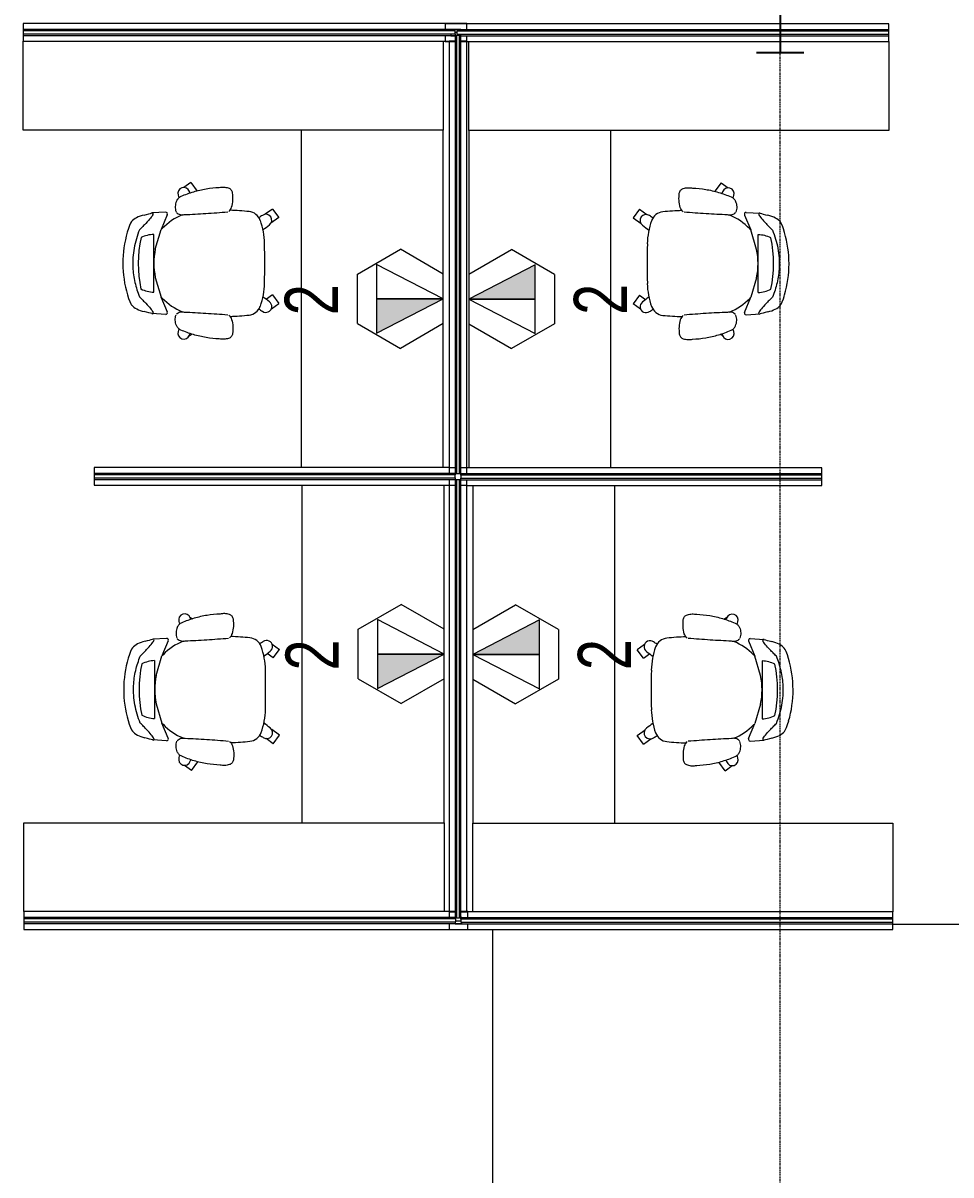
# Model space of a CAD drawing. Header units: inches. Extents: x -1106 to 1409, y -1111 to 918.
# Drawn here: x 237.7 to 394.5, y 602.7 to 797.3 of the extents above; entities that cross this region are included whole.
import ezdxf

# ---------------------------------------------------------------- set-up
doc = ezdxf.new("R2010")
doc.units = ezdxf.units.IN
doc.header["$MEASUREMENT"] = 0
doc.linetypes.add('Grid Line 1_4_', pattern=[0.4375, 0.25, -0.0625, 0.0625, -0.0625])
for name, color, linetype, lineweight in [('A-ANNO-NOTE', 131, 'Continuous', 9), ('A-AREA', 32, 'Continuous', 9), ('I-FURN', 30, 'Continuous', 9), ('S-COLS-SYMB', 171, 'Continuous', 20), ('S-GRID', 1, 'Continuous', 9)]:
    doc.layers.add(name, color=color, linetype=linetype, lineweight=lineweight)
doc.styles.add('Arial_1', font='arial.ttf', dxfattribs={"width": 0.75, "height": 9})

# ---------------------------------------------------------------- blocks, each defined once
blk = doc.blocks.new('Workstation 3D - Workstation 3D-V68-7TH FLOOR TELECOM UNDERFLOOR ROUTING PLAN')
at = {"layer": 'I-FURN', "color": 53}
for p, q in [((28.5, -12), (28.5, 59)), ((28.5, 59), (43.5, 59)), ((44.5, 59), (43.5, 59)), ((43.5, 59), (43.5, -14)), ((43.5, 59), (43.5, -12)), ((44.75, 59), (44.5, 59)), ((44.5, 59), (44.5, -14.25)), ((45.25, 59), (44.75, 59)), ((44.75, 59), (44.75, -14)), ((45.25, -14), (45.25, 59)), ((45.5, 59), (45.25, 59)), ((45.5, -15), (45.5, 59)), ((46.5, 59), (45.5, 59)), ((46.5, -16), (46.5, 59)), ((-30.5, 47), (-31.5, 47)), ((-31.5, 47), (-31.5, -14)), ((-30.25, 47), (-30.5, 47)), ((-30.5, 47), (-30.5, -15)), ((-29.75, 47), (-30.25, 47)), ((-30.25, 47), (-30.25, -14)), ((-29.75, -14), (-29.75, 47)), ((-29.5, 47), (-29.75, 47)), ((-29.5, -14), (-29.5, 47)), ((-28.5, 47), (-29.5, 47)), ((-28.5, -13), (-28.5, 47)), ((-2.65, 34.88), (-2.5, 37.23)), ((14.65, 34.88), (14.5, 37.23)), ((-2.26, 34.6), (0.31, 35.68)), ((3.6, 36.65), (0.31, 35.68)), ((1.11, 36.91), (10.89, 36.91)), ((8.4, 36.65), (11.69, 35.68)), ((14.21, 34.62), (11.69, 35.68)), ((19.66, 30.65), (18.8, 31.83)), ((-6.23, 30.93), (-5.94, 30.52)), ((19.66, 30.65), (18.21, 29.6)), ((0.66, 16.86), (-0.08, 17.88)), ((15.17, 16.85), (14.29, 18.07)), ((-1.69, 17.04), (-0.79, 15.8)), ((0.66, 16.86), (-0.79, 15.8)), ((13.72, 15.8), (12.77, 17.11)), ((15.17, 16.85), (13.72, 15.8)), ((28.5, 12), (-28.5, 12)), ((-28.5, -12), (28.5, -12)), ((43.5, -13), (-28.5, -13)), ((43.5, -12), (28.5, -12)), ((43.5, -14), (43.5, -13)), ((-31.5, -15), (-31.5, -16)), ((-30.5, -15), (-30.3, -15)), ((-30.25, -14), (-29.75, -14)), ((-29.8, -15), (44.7, -15)), ((44.75, -14), (-29.5, -14)), ((-29.5, -14.25), (-29.5, -14.75)), ((44.5, -14.25), (-29.5, -14.25)), ((-29.5, -14.75), (44.5, -14.75)), ((43.5, -16), (43.5, -15)), ((43.5, -15), (43.5, -16)), ((44.5, -14.75), (44.5, -14.25)), ((44.5, -14.75), (44.5, -15)), ((44.5, -15), (44.7, -15)), ((44.75, -14), (45.25, -14)), ((45, -14.32), (45, -14)), ((45.2, -15), (45.5, -15)), ((-31.5, -16), (-30.55, -16)), ((-29.55, -16), (43.5, -16)), ((43.5, -16), (44.45, -16)), ((45.45, -16), (46.5, -16))]:
    blk.add_line(p, q, dxfattribs=at)
for centre, radius, start, end in [((6.54, 36.68), 5.43, 153.919, 177.5258), ((5.99, 18.6), 20.92, 77.9805, 101.9468), ((5.46, 36.68), 5.43, 2.4742, 26.0163), ((6.8, 28.48), 9.67, 133.6094, 158.2559), ((2.53, 33.61), 3.04, 136.9863, 142.0953), ((6, 25.07), 11.82, 78.2823, 101.7177), ((9.47, 33.61), 3.04, 37.9047, 43.0137), ((5.2, 28.48), 9.67, 21.7801, 46.3906), ((-2.35, 34.88), 0.299, 180, 297.7893), ((14.35, 34.88), 0.299, 242.2107, 0), ((-5.8, 31.84), 1, 72.0046, 251.9831), ((-9.44, 17.17), 16.11, 74.2063, 75.8105), ((21.44, 17.17), 16.11, 104.1895, 105.8082), ((17.8, 31.84), 1, 287.9954, 107.9954), ((-0.13, 45.84), 16.11, 248.1926, 249.1641), ((12.13, 45.84), 16.11, 290.8253, 291.8014), ((41.47, 25.44), 44.45, 181.8257, 185.9993), ((-29.47, 25.44), 44.45, 354.0007, 358.1762), ((-0.48, 21.04), 2.27, 185.9993, 250.0007), ((12.48, 21.04), 2.27, 289.9993, 354.0007), ((-1.29, 17.96), 1, 144.0015, 324.0015), ((11.53, 9.97), 16.11, 145.3177, 147.8075), ((2.88, 30.25), 12.08, 250.0007, 268.9016), ((-12.86, 27.69), 16.11, 320.1956, 324.991), ((6, 193.18), 175.03, 268.9016, 271.0984), ((9.12, 30.25), 12.08, 271.0984, 289.9993), ((24.86, 27.69), 16.11, 215.009, 219.8044), ((13.29, 17.96), 1, 215.9985, 35.9985), ((0.47, 9.97), 16.11, 32.1925, 34.6823)]:
    blk.add_arc(centre, radius, start, end, dxfattribs=at)
for centre, major_axis, ratio, start_param, end_param in [((1.08, 41.17), (2.19, 0.61), 0.13132, 1.709994, 2.907856), ((6, 26.48), (-17.15, 0), 0.912367, 4.40136, 5.026573), ((10.92, 41.18), (-2.19, 0.62), 0.126478, 3.441097, 4.597438), ((8.73, 16.87), (-9.2, 24.13), 0.265011, 0.099323, 0.367123), ((3.93, 16.63), (8.52, 24.38), 0.258653, 5.910526, 6.182415), ((2.77, 43.08), (5.26, 6.07), 0.093478, 2.942412, 3.337732), ((0.86, 53.4), (3.51, 16.55), 0.017492, 3.360979, 3.598151), ((10.89, 53.34), (-3.75, 16.5), 0.012487, 2.68195, 2.921986), ((9.13, 43), (-5.36, 5.98), 0.09349, 2.943874, 3.3392)]:
    blk.add_ellipse(centre, major_axis=major_axis, ratio=ratio, start_param=start_param, end_param=end_param, dxfattribs=at)
for points, knots in [([(0.33, 39.32), (0.14, 39.12), (-0.24, 38.75), (-0.93, 38.07), (-1.52, 37.54), (-2, 37.18), (-2.19, 37.07), (-2.28, 37.03)], [-1, -1, -1, -1, -0.833333, -0.666667, -0.333333, -0.166667, 0, 0, 0, 0]), ([(11.67, 39.32), (11.17, 39.52), (10.16, 39.87), (8.59, 40.26), (6.98, 40.46), (5.02, 40.49), (3.19, 40.23), (1.53, 39.77), (0.73, 39.48), (0.33, 39.32)], [-1, -1, -1, -1, -0.861111, -0.722222, -0.583333, -0.444444, -0.222222, -0.111111, 0, 0, 0, 0]), ([(14.28, 37.03), (14.19, 37.07), (14, 37.18), (13.52, 37.54), (12.93, 38.07), (12.24, 38.75), (11.86, 39.12), (11.67, 39.32)], [-1, -1, -1, -1, -0.833333, -0.666667, -0.333333, -0.166667, 0, 0, 0, 0]), ([(-6.76, 25.84), (-6.73, 26.58), (-6.58, 28.06), (-6.08, 30.23), (-5.57, 31.64), (-5.27, 32.32)], [3.1822403, 3.1822403, 3.1822403, 3.1822403, 3.3042578, 3.427853, 3.5514483, 3.5514483, 3.5514483, 3.5514483]), ([(-2.23, 31.75), (-2.28, 30.53), (-2.41, 28.09), (-2.59, 25.64), (-2.69, 24.41)], [0.04328253, 0.04328253, 0.04328253, 0.04328253, 0.06236378, 0.08167587, 0.08167587, 0.08167587, 0.08167587]), ([(-2.59, 33.07), (-2.41, 32.9), (-2.16, 32.47), (-2.17, 31.97), (-2.23, 31.75)], [-0.815548, -0.815548, -0.815548, -0.815548, -0.244346, 0.287587, 0.287587, 0.287587, 0.287587]), ([(14.59, 33.07), (14.41, 32.9), (14.16, 32.47), (14.17, 31.97), (14.23, 31.75)], [-0.815548, -0.815548, -0.815548, -0.815548, -0.244346, 0.287587, 0.287587, 0.287587, 0.287587]), ([(14.23, 31.75), (14.28, 30.53), (14.41, 28.09), (14.59, 25.64), (14.69, 24.41)], [0.04328253, 0.04328253, 0.04328253, 0.04328253, 0.06236378, 0.08167587, 0.08167587, 0.08167587, 0.08167587]), ([(18.76, 25.84), (18.73, 26.58), (18.58, 28.06), (18.08, 30.23), (17.57, 31.64), (17.27, 32.32)], [3.1822403, 3.1822403, 3.1822403, 3.1822403, 3.3042578, 3.427853, 3.5514483, 3.5514483, 3.5514483, 3.5514483]), ([(-6.68, 24.26), (-6.76, 24.52), (-6.86, 25.05), (-6.81, 25.59), (-6.76, 25.84)], [2.8426875, 2.8426875, 2.8426875, 2.8426875, 3.098779, 3.34545, 3.34545, 3.34545, 3.34545]), ([(18.68, 24.26), (18.76, 24.52), (18.86, 25.05), (18.81, 25.59), (18.76, 25.84)], [2.8426875, 2.8426875, 2.8426875, 2.8426875, 3.098779, 3.34545, 3.34545, 3.34545, 3.34545])]:
    blk.add_open_spline(points, degree=3, knots=knots, dxfattribs=at)
for points in [[(-5.27, 32.32), (-5.2, 32.49), (-4.99, 32.8), (-4.68, 33.01), (-4.51, 33.08)], [(-4.51, 33.08), (-4.23, 33.2), (-3.62, 33.34), (-3, 33.25), (-2.71, 33.14)], [(16.51, 33.08), (16.23, 33.2), (15.62, 33.34), (15, 33.25), (14.71, 33.14)], [(17.27, 32.32), (17.2, 32.49), (16.99, 32.8), (16.68, 33.01), (16.51, 33.08)], [(-5.88, 23.58), (-6.06, 23.61), (-6.42, 23.76), (-6.63, 24.09), (-6.68, 24.26)], [(-3.48, 23.75), (-3.87, 23.64), (-4.67, 23.5), (-5.48, 23.53), (-5.88, 23.58)], [(-2.76, 24.24), (-2.85, 24.12), (-3.07, 23.92), (-3.34, 23.79), (-3.48, 23.75)], [(14.76, 24.24), (14.85, 24.12), (15.07, 23.92), (15.34, 23.79), (15.48, 23.75)], [(15.48, 23.75), (15.87, 23.64), (16.67, 23.5), (17.48, 23.53), (17.88, 23.58)], [(17.88, 23.58), (18.06, 23.61), (18.42, 23.76), (18.63, 24.09), (18.68, 24.26)]]:
    blk.add_open_spline(points, degree=3, dxfattribs=at)
blk = doc.blocks.new('Workstation 3D - Workstation 3D-V69-7TH FLOOR TELECOM UNDERFLOOR ROUTING PLAN')
at = {"layer": 'I-FURN', "color": 53}
for p, q in [((44.55, 16), (43.5, 16)), ((43.5, 16), (43.5, 14.86)), ((46.5, 16), (45.55, 16)), ((46.5, -59), (46.5, 16)), ((43.5, 13.86), (43.5, -59)), ((44.5, 15), (44.5, 14.61)), ((44.8, 15), (44.5, 15)), ((44.5, 14.11), (44.5, -59)), ((45.25, 14), (44.75, 14)), ((44.75, 14), (44.75, -59)), ((45.25, -59), (45.25, 14)), ((45.5, 15), (45.3, 15)), ((45.5, -59), (45.5, 15)), ((28.5, 12), (-28.5, 12)), ((28.5, -59), (28.5, 12)), ((28.5, 12), (43.5, 12)), ((43.5, 12), (43.5, -59)), ((-28.5, -12), (28.5, -12)), ((-1.69, -17.04), (-0.79, -15.8)), ((0.66, -16.86), (-0.79, -15.8)), ((0.66, -16.86), (-0.08, -17.88)), ((13.72, -15.8), (12.77, -17.11)), ((15.17, -16.85), (13.72, -15.8)), ((15.17, -16.85), (14.29, -18.07)), ((-6.23, -30.93), (-5.94, -30.52)), ((19.66, -30.65), (18.21, -29.6)), ((19.66, -30.65), (18.8, -31.83)), ((-2.65, -34.88), (-2.5, -37.23)), ((-2.26, -34.6), (0.31, -35.68)), ((14.21, -34.62), (11.69, -35.68)), ((14.65, -34.88), (14.5, -37.23)), ((3.6, -36.65), (0.31, -35.68)), ((1.11, -36.91), (10.89, -36.91)), ((8.4, -36.65), (11.69, -35.68)), ((43.5, -59), (28.5, -59)), ((43.5, -59), (44.5, -59)), ((44.5, -59), (44.75, -59)), ((44.75, -59), (45.25, -59)), ((45.25, -59), (45.5, -59)), ((45.5, -59), (46.5, -59))]:
    blk.add_line(p, q, dxfattribs=at)
for centre, radius, start, end in [((-1.29, -17.96), 1, 35.9985, 215.9985), ((-12.86, -27.69), 16.11, 35.009, 39.8044), ((24.86, -27.69), 16.11, 140.1956, 144.991), ((13.29, -17.96), 1, 324.0015, 144.0015), ((-0.48, -21.04), 2.27, 109.9993, 174.0007), ((11.53, -9.97), 16.11, 212.1925, 214.6823), ((2.88, -30.25), 12.08, 91.0984, 109.9993), ((6, -193.18), 175.03, 88.9016, 91.0984), ((9.12, -30.25), 12.08, 70.0007, 88.9016), ((12.48, -21.04), 2.27, 5.9993, 70.0007), ((0.47, -9.97), 16.11, 325.3177, 327.8075), ((41.47, -25.44), 44.45, 174.0007, 178.1743), ((-29.47, -25.44), 44.45, 1.8238, 5.9993), ((-5.8, -31.84), 1, 108.0169, 287.9954), ((-0.13, -45.84), 16.11, 110.8359, 111.8074), ((17.8, -31.84), 1, 252.0046, 72.0046), ((12.13, -45.84), 16.11, 68.1986, 69.1747), ((-9.44, -17.17), 16.11, 284.1895, 285.7937), ((6.8, -28.48), 9.67, 201.7441, 226.3906), ((5.2, -28.48), 9.67, 313.6094, 338.2199), ((21.44, -17.17), 16.11, 254.1918, 255.8105), ((-2.35, -34.88), 0.299, 62.2107, 180), ((14.35, -34.88), 0.299, 360, 117.7893), ((2.53, -33.61), 3.04, 217.9047, 223.0137), ((6.54, -36.68), 5.43, 182.4742, 206.081), ((6, -25.07), 11.82, 258.2823, 281.7177), ((5.46, -36.68), 5.43, 333.9837, 357.5258), ((9.47, -33.61), 3.04, 316.9863, 322.0953), ((5.99, -18.6), 20.92, 258.0532, 282.0195)]:
    blk.add_arc(centre, radius, start, end, dxfattribs=at)
for centre, major_axis, ratio, start_param, end_param in [((2.77, -43.08), (-5.26, 6.07), 0.093478, 6.087046, 6.482366), ((9.13, -43), (5.36, 5.98), 0.09349, 6.085578, 6.480904), ((0.86, -53.4), (-3.51, 16.55), 0.017492, 5.826627, 6.063799), ((8.73, -16.87), (9.2, 24.13), 0.265011, 2.77447, 3.04227), ((3.93, -16.63), (-8.52, 24.38), 0.258653, 3.242363, 3.514252), ((10.89, -53.34), (3.75, 16.5), 0.012487, 0.219606, 0.459643), ((1.08, -41.17), (-2.19, 0.61), 0.13132, 0.233737, 1.431598), ((10.92, -41.18), (2.19, 0.62), 0.126478, 4.827339, 5.983681), ((6, -26.48), (17.15, 0), 0.912367, 4.398205, 5.023418)]:
    blk.add_ellipse(centre, major_axis=major_axis, ratio=ratio, start_param=start_param, end_param=end_param, dxfattribs=at)
for points, knots in [([(-6.68, -24.26), (-6.76, -24.52), (-6.86, -25.05), (-6.81, -25.59), (-6.76, -25.84)], [2.8426875, 2.8426875, 2.8426875, 2.8426875, 3.098779, 3.34545, 3.34545, 3.34545, 3.34545]), ([(-2.23, -31.75), (-2.28, -30.53), (-2.41, -28.09), (-2.59, -25.64), (-2.69, -24.41)], [0.04328253, 0.04328253, 0.04328253, 0.04328253, 0.06236378, 0.08167587, 0.08167587, 0.08167587, 0.08167587]), ([(14.23, -31.75), (14.28, -30.53), (14.41, -28.09), (14.59, -25.64), (14.69, -24.41)], [0.04328253, 0.04328253, 0.04328253, 0.04328253, 0.06236378, 0.08167587, 0.08167587, 0.08167587, 0.08167587]), ([(18.68, -24.26), (18.76, -24.52), (18.86, -25.05), (18.81, -25.59), (18.76, -25.84)], [2.8426875, 2.8426875, 2.8426875, 2.8426875, 3.098779, 3.34545, 3.34545, 3.34545, 3.34545]), ([(-6.76, -25.84), (-6.73, -26.58), (-6.58, -28.06), (-6.08, -30.23), (-5.57, -31.64), (-5.27, -32.32)], [3.1822403, 3.1822403, 3.1822403, 3.1822403, 3.3042578, 3.427853, 3.5514483, 3.5514483, 3.5514483, 3.5514483]), ([(18.76, -25.84), (18.73, -26.58), (18.58, -28.06), (18.08, -30.23), (17.57, -31.64), (17.27, -32.32)], [3.1822403, 3.1822403, 3.1822403, 3.1822403, 3.3042578, 3.427853, 3.5514483, 3.5514483, 3.5514483, 3.5514483]), ([(-2.59, -33.07), (-2.41, -32.9), (-2.16, -32.47), (-2.17, -31.97), (-2.23, -31.75)], [-0.815548, -0.815548, -0.815548, -0.815548, -0.244346, 0.287587, 0.287587, 0.287587, 0.287587]), ([(14.59, -33.07), (14.41, -32.9), (14.16, -32.47), (14.17, -31.97), (14.23, -31.75)], [-0.815548, -0.815548, -0.815548, -0.815548, -0.244346, 0.287587, 0.287587, 0.287587, 0.287587]), ([(0.33, -39.32), (0.14, -39.12), (-0.24, -38.75), (-0.93, -38.07), (-1.52, -37.54), (-2, -37.18), (-2.19, -37.07), (-2.28, -37.03)], [-1, -1, -1, -1, -0.833333, -0.666667, -0.333333, -0.166667, 0, 0, 0, 0]), ([(14.28, -37.03), (14.19, -37.07), (14, -37.18), (13.52, -37.54), (12.93, -38.07), (12.24, -38.75), (11.86, -39.12), (11.67, -39.32)], [-1, -1, -1, -1, -0.833333, -0.666667, -0.333333, -0.166667, 0, 0, 0, 0]), ([(11.67, -39.32), (11.17, -39.52), (10.16, -39.87), (8.59, -40.26), (6.98, -40.46), (5.02, -40.49), (3.19, -40.23), (1.53, -39.77), (0.73, -39.48), (0.33, -39.32)], [-1, -1, -1, -1, -0.861111, -0.722222, -0.583333, -0.444444, -0.222222, -0.111111, 0, 0, 0, 0])]:
    blk.add_open_spline(points, degree=3, knots=knots, dxfattribs=at)
for points in [[(-5.88, -23.58), (-6.06, -23.61), (-6.42, -23.76), (-6.63, -24.09), (-6.68, -24.26)], [(-3.48, -23.75), (-3.87, -23.64), (-4.67, -23.5), (-5.48, -23.53), (-5.88, -23.58)], [(-2.76, -24.24), (-2.85, -24.12), (-3.07, -23.92), (-3.34, -23.79), (-3.48, -23.75)], [(14.76, -24.24), (14.85, -24.12), (15.07, -23.92), (15.34, -23.79), (15.48, -23.75)], [(15.48, -23.75), (15.87, -23.64), (16.67, -23.5), (17.48, -23.53), (17.88, -23.58)], [(17.88, -23.58), (18.06, -23.61), (18.42, -23.76), (18.63, -24.09), (18.68, -24.26)], [(-5.27, -32.32), (-5.2, -32.49), (-4.99, -32.8), (-4.68, -33.01), (-4.51, -33.08)], [(17.27, -32.32), (17.2, -32.49), (16.99, -32.8), (16.68, -33.01), (16.51, -33.08)], [(-4.51, -33.08), (-4.23, -33.2), (-3.62, -33.34), (-3, -33.25), (-2.71, -33.14)], [(16.51, -33.08), (16.23, -33.2), (15.62, -33.34), (15, -33.25), (14.71, -33.14)]]:
    blk.add_open_spline(points, degree=3, dxfattribs=at)
blk = doc.blocks.new('Workstation 3D - Workstation 3D-V70-7TH FLOOR TELECOM UNDERFLOOR ROUTING PLAN')
at = {"layer": 'I-FURN', "color": 53}
for p, q in [((44.55, 16), (43.5, 16)), ((43.5, 16), (43.5, 14.32)), ((46.5, 16), (45.55, 16)), ((46.5, -59), (46.5, 16)), ((44.5, 15), (44.5, 14.07)), ((44.8, 15), (44.5, 15)), ((45.25, 14), (44.75, 14)), ((44.75, 14), (44.75, -59)), ((45.25, -59), (45.25, 14)), ((45.5, 15), (45.3, 15)), ((45.5, -59), (45.5, 15)), ((28.5, 12), (-28.5, 12)), ((28.5, -59), (28.5, 12)), ((28.5, 12), (43.5, 12)), ((43.5, 13.32), (43.5, -59)), ((43.5, 12), (43.5, -59)), ((44.5, 13.57), (44.5, -59)), ((-28.5, -12), (28.5, -12)), ((-1.69, -17.04), (-0.79, -15.8)), ((0.66, -16.86), (-0.79, -15.8)), ((0.66, -16.86), (-0.08, -17.88)), ((13.72, -15.8), (12.77, -17.11)), ((15.17, -16.85), (13.72, -15.8)), ((15.17, -16.85), (14.29, -18.07)), ((-6.23, -30.93), (-5.94, -30.52)), ((19.66, -30.65), (18.21, -29.6)), ((19.66, -30.65), (18.8, -31.83)), ((-2.65, -34.88), (-2.5, -37.23)), ((-2.26, -34.6), (0.31, -35.68)), ((14.21, -34.62), (11.69, -35.68)), ((14.65, -34.88), (14.5, -37.23)), ((3.6, -36.65), (0.31, -35.68)), ((1.11, -36.91), (10.89, -36.91)), ((8.4, -36.65), (11.69, -35.68)), ((43.5, -59), (28.5, -59)), ((43.5, -59), (44.5, -59)), ((44.5, -59), (44.75, -59)), ((44.75, -59), (45.25, -59)), ((45.25, -59), (45.5, -59)), ((45.5, -59), (46.5, -59))]:
    blk.add_line(p, q, dxfattribs=at)
for centre, radius, start, end in [((-1.29, -17.96), 1, 35.9985, 215.9985), ((-12.86, -27.69), 16.11, 35.009, 39.8044), ((24.86, -27.69), 16.11, 140.1956, 144.991), ((13.29, -17.96), 1, 324.0015, 144.0015), ((-0.48, -21.04), 2.27, 109.9993, 174.0007), ((11.53, -9.97), 16.11, 212.1925, 214.6823), ((2.88, -30.25), 12.08, 91.0984, 109.9993), ((6, -193.18), 175.03, 88.9016, 91.0984), ((9.12, -30.25), 12.08, 70.0007, 88.9016), ((12.48, -21.04), 2.27, 5.9993, 70.0007), ((0.47, -9.97), 16.11, 325.3177, 327.8075), ((41.47, -25.44), 44.45, 174.0007, 178.1743), ((-29.47, -25.44), 44.45, 1.8238, 5.9993), ((-5.8, -31.84), 1, 108.0169, 287.9954), ((-0.13, -45.84), 16.11, 110.8359, 111.8074), ((17.8, -31.84), 1, 252.0046, 72.0046), ((12.13, -45.84), 16.11, 68.1986, 69.1747), ((-9.44, -17.17), 16.11, 284.1895, 285.7937), ((6.8, -28.48), 9.67, 201.7441, 226.3906), ((5.2, -28.48), 9.67, 313.6094, 338.2199), ((21.44, -17.17), 16.11, 254.1918, 255.8105), ((-2.35, -34.88), 0.299, 62.2107, 180), ((14.35, -34.88), 0.299, 360, 117.7893), ((2.53, -33.61), 3.04, 217.9047, 223.0137), ((6.54, -36.68), 5.43, 182.4742, 206.081), ((6, -25.07), 11.82, 258.2823, 281.7177), ((5.46, -36.68), 5.43, 333.9837, 357.5258), ((9.47, -33.61), 3.04, 316.9863, 322.0953), ((5.99, -18.6), 20.92, 258.0532, 282.0195)]:
    blk.add_arc(centre, radius, start, end, dxfattribs=at)
for centre, major_axis, ratio, start_param, end_param in [((2.77, -43.08), (-5.26, 6.07), 0.093478, 6.087046, 6.482366), ((9.13, -43), (5.36, 5.98), 0.09349, 6.085578, 6.480904), ((0.86, -53.4), (-3.51, 16.55), 0.017492, 5.826627, 6.063799), ((8.73, -16.87), (9.2, 24.13), 0.265011, 2.77447, 3.04227), ((3.93, -16.63), (-8.52, 24.38), 0.258653, 3.242363, 3.514252), ((10.89, -53.34), (3.75, 16.5), 0.012487, 0.219606, 0.459643), ((1.08, -41.17), (-2.19, 0.61), 0.13132, 0.233737, 1.431598), ((10.92, -41.18), (2.19, 0.62), 0.126478, 4.827339, 5.983681), ((6, -26.48), (17.15, 0), 0.912367, 4.398205, 5.023418)]:
    blk.add_ellipse(centre, major_axis=major_axis, ratio=ratio, start_param=start_param, end_param=end_param, dxfattribs=at)
for points, knots in [([(-6.68, -24.26), (-6.76, -24.52), (-6.86, -25.05), (-6.81, -25.59), (-6.76, -25.84)], [2.8426875, 2.8426875, 2.8426875, 2.8426875, 3.098779, 3.34545, 3.34545, 3.34545, 3.34545]), ([(-2.23, -31.75), (-2.28, -30.53), (-2.41, -28.09), (-2.59, -25.64), (-2.69, -24.41)], [0.04328253, 0.04328253, 0.04328253, 0.04328253, 0.06236378, 0.08167587, 0.08167587, 0.08167587, 0.08167587]), ([(14.23, -31.75), (14.28, -30.53), (14.41, -28.09), (14.59, -25.64), (14.69, -24.41)], [0.04328253, 0.04328253, 0.04328253, 0.04328253, 0.06236378, 0.08167587, 0.08167587, 0.08167587, 0.08167587]), ([(18.68, -24.26), (18.76, -24.52), (18.86, -25.05), (18.81, -25.59), (18.76, -25.84)], [2.8426875, 2.8426875, 2.8426875, 2.8426875, 3.098779, 3.34545, 3.34545, 3.34545, 3.34545]), ([(-6.76, -25.84), (-6.73, -26.58), (-6.58, -28.06), (-6.08, -30.23), (-5.57, -31.64), (-5.27, -32.32)], [3.1822403, 3.1822403, 3.1822403, 3.1822403, 3.3042578, 3.427853, 3.5514483, 3.5514483, 3.5514483, 3.5514483]), ([(18.76, -25.84), (18.73, -26.58), (18.58, -28.06), (18.08, -30.23), (17.57, -31.64), (17.27, -32.32)], [3.1822403, 3.1822403, 3.1822403, 3.1822403, 3.3042578, 3.427853, 3.5514483, 3.5514483, 3.5514483, 3.5514483]), ([(-2.59, -33.07), (-2.41, -32.9), (-2.16, -32.47), (-2.17, -31.97), (-2.23, -31.75)], [-0.815548, -0.815548, -0.815548, -0.815548, -0.244346, 0.287587, 0.287587, 0.287587, 0.287587]), ([(14.59, -33.07), (14.41, -32.9), (14.16, -32.47), (14.17, -31.97), (14.23, -31.75)], [-0.815548, -0.815548, -0.815548, -0.815548, -0.244346, 0.287587, 0.287587, 0.287587, 0.287587]), ([(0.33, -39.32), (0.14, -39.12), (-0.24, -38.75), (-0.93, -38.07), (-1.52, -37.54), (-2, -37.18), (-2.19, -37.07), (-2.28, -37.03)], [-1, -1, -1, -1, -0.833333, -0.666667, -0.333333, -0.166667, 0, 0, 0, 0]), ([(14.28, -37.03), (14.19, -37.07), (14, -37.18), (13.52, -37.54), (12.93, -38.07), (12.24, -38.75), (11.86, -39.12), (11.67, -39.32)], [-1, -1, -1, -1, -0.833333, -0.666667, -0.333333, -0.166667, 0, 0, 0, 0]), ([(11.67, -39.32), (11.17, -39.52), (10.16, -39.87), (8.59, -40.26), (6.98, -40.46), (5.02, -40.49), (3.19, -40.23), (1.53, -39.77), (0.73, -39.48), (0.33, -39.32)], [-1, -1, -1, -1, -0.861111, -0.722222, -0.583333, -0.444444, -0.222222, -0.111111, 0, 0, 0, 0])]:
    blk.add_open_spline(points, degree=3, knots=knots, dxfattribs=at)
for points in [[(-5.88, -23.58), (-6.06, -23.61), (-6.42, -23.76), (-6.63, -24.09), (-6.68, -24.26)], [(-3.48, -23.75), (-3.87, -23.64), (-4.67, -23.5), (-5.48, -23.53), (-5.88, -23.58)], [(-2.76, -24.24), (-2.85, -24.12), (-3.07, -23.92), (-3.34, -23.79), (-3.48, -23.75)], [(14.76, -24.24), (14.85, -24.12), (15.07, -23.92), (15.34, -23.79), (15.48, -23.75)], [(15.48, -23.75), (15.87, -23.64), (16.67, -23.5), (17.48, -23.53), (17.88, -23.58)], [(17.88, -23.58), (18.06, -23.61), (18.42, -23.76), (18.63, -24.09), (18.68, -24.26)], [(-5.27, -32.32), (-5.2, -32.49), (-4.99, -32.8), (-4.68, -33.01), (-4.51, -33.08)], [(17.27, -32.32), (17.2, -32.49), (16.99, -32.8), (16.68, -33.01), (16.51, -33.08)], [(-4.51, -33.08), (-4.23, -33.2), (-3.62, -33.34), (-3, -33.25), (-2.71, -33.14)], [(16.51, -33.08), (16.23, -33.2), (15.62, -33.34), (15, -33.25), (14.71, -33.14)]]:
    blk.add_open_spline(points, degree=3, dxfattribs=at)
blk = doc.blocks.new('Workstation 3D - Workstation 3D-V71-7TH FLOOR TELECOM UNDERFLOOR ROUTING PLAN')
at = {"layer": 'I-FURN', "color": 53}
for p, q in [((28.5, -12), (28.5, 59)), ((28.5, 59), (43.5, 59)), ((44.5, 59), (43.5, 59)), ((43.5, 59), (43.5, -14)), ((43.5, 59), (43.5, -12)), ((44.75, 59), (44.5, 59)), ((44.5, 59), (44.5, -14.25)), ((45.25, 59), (44.75, 59)), ((44.75, 59), (44.75, -14)), ((45.25, -14), (45.25, 59)), ((45.5, 59), (45.25, 59)), ((45.5, -15), (45.5, 59)), ((46.5, 59), (45.5, 59)), ((46.5, -16), (46.5, 59)), ((-30.5, 47), (-31.5, 47)), ((-31.5, 47), (-31.5, -14)), ((-30.25, 47), (-30.5, 47)), ((-30.5, 47), (-30.5, -15)), ((-29.75, 47), (-30.25, 47)), ((-30.25, 47), (-30.25, -14)), ((-29.75, -14), (-29.75, 47)), ((-29.5, 47), (-29.75, 47)), ((-29.5, -14), (-29.5, 47)), ((-28.5, 47), (-29.5, 47)), ((-28.5, -13), (-28.5, 47)), ((-2.65, 34.88), (-2.5, 37.23)), ((14.65, 34.88), (14.5, 37.23)), ((-2.26, 34.6), (0.31, 35.68)), ((3.6, 36.65), (0.31, 35.68)), ((1.11, 36.91), (10.89, 36.91)), ((8.4, 36.65), (11.69, 35.68)), ((14.21, 34.62), (11.69, 35.68)), ((19.66, 30.65), (18.8, 31.83)), ((-6.23, 30.93), (-5.94, 30.52)), ((19.66, 30.65), (18.21, 29.6)), ((0.66, 16.86), (-0.08, 17.88)), ((15.17, 16.85), (14.29, 18.07)), ((-1.69, 17.04), (-0.79, 15.8)), ((0.66, 16.86), (-0.79, 15.8)), ((13.72, 15.8), (12.77, 17.11)), ((15.17, 16.85), (13.72, 15.8)), ((28.5, 12), (-28.5, 12)), ((-28.5, -12), (28.5, -12)), ((43.5, -13), (-28.5, -13)), ((43.5, -12), (28.5, -12)), ((43.5, -14), (43.5, -13)), ((-31.5, -15), (-31.5, -16)), ((-30.5, -15), (-30.3, -15)), ((-30.25, -14), (-29.75, -14)), ((-29.8, -15), (44.7, -15)), ((44.75, -14), (-29.5, -14)), ((-29.5, -14.25), (-29.5, -14.75)), ((44.5, -14.25), (-29.5, -14.25)), ((-29.5, -14.75), (44.5, -14.75)), ((43.5, -16), (43.5, -15)), ((43.5, -15), (43.5, -16)), ((44.5, -14.75), (44.5, -14.25)), ((44.5, -14.75), (44.5, -15)), ((44.5, -15), (44.7, -15)), ((44.75, -14), (45.25, -14)), ((45, -14.86), (45, -14)), ((45.2, -15), (45.5, -15)), ((-31.5, -16), (-30.55, -16)), ((-29.55, -16), (43.5, -16)), ((43.5, -16), (44.45, -16)), ((45.45, -16), (46.5, -16))]:
    blk.add_line(p, q, dxfattribs=at)
for centre, radius, start, end in [((6.54, 36.68), 5.43, 153.919, 177.5258), ((5.99, 18.6), 20.92, 77.9805, 101.9468), ((5.46, 36.68), 5.43, 2.4742, 26.0163), ((6.8, 28.48), 9.67, 133.6094, 158.2559), ((2.53, 33.61), 3.04, 136.9863, 142.0953), ((6, 25.07), 11.82, 78.2823, 101.7177), ((9.47, 33.61), 3.04, 37.9047, 43.0137), ((5.2, 28.48), 9.67, 21.7801, 46.3906), ((-2.35, 34.88), 0.299, 180, 297.7893), ((14.35, 34.88), 0.299, 242.2107, 0), ((-5.8, 31.84), 1, 72.0046, 251.9831), ((-9.44, 17.17), 16.11, 74.2063, 75.8105), ((21.44, 17.17), 16.11, 104.1895, 105.8082), ((17.8, 31.84), 1, 287.9954, 107.9954), ((-0.13, 45.84), 16.11, 248.1926, 249.1641), ((12.13, 45.84), 16.11, 290.8253, 291.8014), ((41.47, 25.44), 44.45, 181.8257, 185.9993), ((-29.47, 25.44), 44.45, 354.0007, 358.1762), ((-0.48, 21.04), 2.27, 185.9993, 250.0007), ((12.48, 21.04), 2.27, 289.9993, 354.0007), ((-1.29, 17.96), 1, 144.0015, 324.0015), ((11.53, 9.97), 16.11, 145.3177, 147.8075), ((2.88, 30.25), 12.08, 250.0007, 268.9016), ((-12.86, 27.69), 16.11, 320.1956, 324.991), ((6, 193.18), 175.03, 268.9016, 271.0984), ((9.12, 30.25), 12.08, 271.0984, 289.9993), ((24.86, 27.69), 16.11, 215.009, 219.8044), ((13.29, 17.96), 1, 215.9985, 35.9985), ((0.47, 9.97), 16.11, 32.1925, 34.6823)]:
    blk.add_arc(centre, radius, start, end, dxfattribs=at)
for centre, major_axis, ratio, start_param, end_param in [((1.08, 41.17), (2.19, 0.61), 0.13132, 1.709994, 2.907856), ((6, 26.48), (-17.15, 0), 0.912367, 4.40136, 5.026573), ((10.92, 41.18), (-2.19, 0.62), 0.126478, 3.441097, 4.597438), ((8.73, 16.87), (-9.2, 24.13), 0.265011, 0.099323, 0.367123), ((3.93, 16.63), (8.52, 24.38), 0.258653, 5.910526, 6.182415), ((2.77, 43.08), (5.26, 6.07), 0.093478, 2.942412, 3.337732), ((0.86, 53.4), (3.51, 16.55), 0.017492, 3.360979, 3.598151), ((10.89, 53.34), (-3.75, 16.5), 0.012487, 2.68195, 2.921986), ((9.13, 43), (-5.36, 5.98), 0.09349, 2.943874, 3.3392)]:
    blk.add_ellipse(centre, major_axis=major_axis, ratio=ratio, start_param=start_param, end_param=end_param, dxfattribs=at)
for points, knots in [([(0.33, 39.32), (0.14, 39.12), (-0.24, 38.75), (-0.93, 38.07), (-1.52, 37.54), (-2, 37.18), (-2.19, 37.07), (-2.28, 37.03)], [-1, -1, -1, -1, -0.833333, -0.666667, -0.333333, -0.166667, 0, 0, 0, 0]), ([(11.67, 39.32), (11.17, 39.52), (10.16, 39.87), (8.59, 40.26), (6.98, 40.46), (5.02, 40.49), (3.19, 40.23), (1.53, 39.77), (0.73, 39.48), (0.33, 39.32)], [-1, -1, -1, -1, -0.861111, -0.722222, -0.583333, -0.444444, -0.222222, -0.111111, 0, 0, 0, 0]), ([(14.28, 37.03), (14.19, 37.07), (14, 37.18), (13.52, 37.54), (12.93, 38.07), (12.24, 38.75), (11.86, 39.12), (11.67, 39.32)], [-1, -1, -1, -1, -0.833333, -0.666667, -0.333333, -0.166667, 0, 0, 0, 0]), ([(-6.76, 25.84), (-6.73, 26.58), (-6.58, 28.06), (-6.08, 30.23), (-5.57, 31.64), (-5.27, 32.32)], [3.1822403, 3.1822403, 3.1822403, 3.1822403, 3.3042578, 3.427853, 3.5514483, 3.5514483, 3.5514483, 3.5514483]), ([(-2.23, 31.75), (-2.28, 30.53), (-2.41, 28.09), (-2.59, 25.64), (-2.69, 24.41)], [0.04328253, 0.04328253, 0.04328253, 0.04328253, 0.06236378, 0.08167587, 0.08167587, 0.08167587, 0.08167587]), ([(-2.59, 33.07), (-2.41, 32.9), (-2.16, 32.47), (-2.17, 31.97), (-2.23, 31.75)], [-0.815548, -0.815548, -0.815548, -0.815548, -0.244346, 0.287587, 0.287587, 0.287587, 0.287587]), ([(14.59, 33.07), (14.41, 32.9), (14.16, 32.47), (14.17, 31.97), (14.23, 31.75)], [-0.815548, -0.815548, -0.815548, -0.815548, -0.244346, 0.287587, 0.287587, 0.287587, 0.287587]), ([(14.23, 31.75), (14.28, 30.53), (14.41, 28.09), (14.59, 25.64), (14.69, 24.41)], [0.04328253, 0.04328253, 0.04328253, 0.04328253, 0.06236378, 0.08167587, 0.08167587, 0.08167587, 0.08167587]), ([(18.76, 25.84), (18.73, 26.58), (18.58, 28.06), (18.08, 30.23), (17.57, 31.64), (17.27, 32.32)], [3.1822403, 3.1822403, 3.1822403, 3.1822403, 3.3042578, 3.427853, 3.5514483, 3.5514483, 3.5514483, 3.5514483]), ([(-6.68, 24.26), (-6.76, 24.52), (-6.86, 25.05), (-6.81, 25.59), (-6.76, 25.84)], [2.8426875, 2.8426875, 2.8426875, 2.8426875, 3.098779, 3.34545, 3.34545, 3.34545, 3.34545]), ([(18.68, 24.26), (18.76, 24.52), (18.86, 25.05), (18.81, 25.59), (18.76, 25.84)], [2.8426875, 2.8426875, 2.8426875, 2.8426875, 3.098779, 3.34545, 3.34545, 3.34545, 3.34545])]:
    blk.add_open_spline(points, degree=3, knots=knots, dxfattribs=at)
for points in [[(-5.27, 32.32), (-5.2, 32.49), (-4.99, 32.8), (-4.68, 33.01), (-4.51, 33.08)], [(-4.51, 33.08), (-4.23, 33.2), (-3.62, 33.34), (-3, 33.25), (-2.71, 33.14)], [(16.51, 33.08), (16.23, 33.2), (15.62, 33.34), (15, 33.25), (14.71, 33.14)], [(17.27, 32.32), (17.2, 32.49), (16.99, 32.8), (16.68, 33.01), (16.51, 33.08)], [(-5.88, 23.58), (-6.06, 23.61), (-6.42, 23.76), (-6.63, 24.09), (-6.68, 24.26)], [(-3.48, 23.75), (-3.87, 23.64), (-4.67, 23.5), (-5.48, 23.53), (-5.88, 23.58)], [(-2.76, 24.24), (-2.85, 24.12), (-3.07, 23.92), (-3.34, 23.79), (-3.48, 23.75)], [(14.76, 24.24), (14.85, 24.12), (15.07, 23.92), (15.34, 23.79), (15.48, 23.75)], [(15.48, 23.75), (15.87, 23.64), (16.67, 23.5), (17.48, 23.53), (17.88, 23.58)], [(17.88, 23.58), (18.06, 23.61), (18.42, 23.76), (18.63, 24.09), (18.68, 24.26)]]:
    blk.add_open_spline(points, degree=3, dxfattribs=at)
blk = doc.blocks.new('18433_1 - AEO NY - CENTRAL_rvt-1-7TH FLOOR TELECOM UNDERFLOOR ROUTING PLAN')
at = {"layer": 'A-AREA', "color": 53}
for p, q in [((317.04, 644.16), (317.04, 537.38)), ((589.87, 645.01), (384.73, 645.01))]:
    blk.add_line(p, q, dxfattribs=at)
at = {"layer": 'S-GRID', "linetype": 'Grid Line 1_4_'}
blk.add_line((365.68, -285.52), (365.68, 870.85), dxfattribs=at)
at = {"color": 53, "lineweight": 9}
for name, p, rotation in [('Workstation 3D - Workstation 3D-V68-7TH FLOOR TELECOM UNDERFLOOR ROUTING PLAN', (296.73, 750.71), 90.0000000000001), ('Workstation 3D - Workstation 3D-V70-7TH FLOOR TELECOM UNDERFLOOR ROUTING PLAN', (325.05, 750.66), 89.9999999999999), ('Workstation 3D - Workstation 3D-V71-7TH FLOOR TELECOM UNDERFLOOR ROUTING PLAN', (325.73, 690.66), 269.9999999999999), ('Workstation 3D - Workstation 3D-V69-7TH FLOOR TELECOM UNDERFLOOR ROUTING PLAN', (296.87, 690.71), 270.0000000000001)]:
    blk.add_blockref(name, p, dxfattribs=dict(at, rotation=rotation))
blk = doc.blocks.new('W-Wide Flange-Column - W10X49-819827-7TH FLOOR TELECOM UNDERFLOOR ROUTING PLAN')
at = {"layer": 'S-COLS-SYMB', "color": 63, "lineweight": 25}
for p, q in [((-4.01, 5.05), (4.01, 5.05)), ((0, 5.05), (0, -5.05)), ((-4.01, -5.05), (4.01, -5.05))]:
    blk.add_line(p, q, dxfattribs=at)
blk = doc.blocks.new('5649_structural model_2019_rvt-1-7TH FLOOR TELECOM UNDERFLOOR ROUTING PLAN')
at = {"color": 123, "lineweight": 13}
blk.add_blockref('W-Wide Flange-Column - W10X49-819827-7TH FLOOR TELECOM UNDERFLOOR ROUTING PLAN', (365.68, 797.38), dxfattribs=at)

msp = doc.modelspace()

# ---------------------------------------------------------------- block references
at = {"lineweight": 5}
msp.add_blockref('18433_1 - AEO NY - CENTRAL_rvt-1-7TH FLOOR TELECOM UNDERFLOOR ROUTING PLAN', (0, 0), dxfattribs=at)

# ---------------------------------------------------------------- next in the draw order: hatches: boundary and pattern name
at = {"layer": 'A-ANNO-NOTE'}
for points in [[(324.3, 750.66), (324.3, 756.47), (313.05, 750.66)], [(297.48, 744.91), (308.73, 750.71), (297.48, 750.71)], [(324.98, 690.66), (324.98, 696.47), (313.73, 690.66)], [(297.62, 684.91), (308.87, 690.71), (297.62, 690.71)]]:
    msp.add_hatch(color=256, dxfattribs=at).paths.add_polyline_path(points, flags=0)

# ---------------------------------------------------------------- next in the draw order: linework, layer by layer
for p, q in [((294.24, 754.89), (301.5, 759.08)), ((308.73, 754.9), (301.5, 759.08)), ((313.05, 754.86), (320.28, 759.03)), ((327.54, 754.84), (320.28, 759.03)), ((324.3, 756.47), (313.05, 750.66)), ((324.3, 750.66), (324.3, 756.47)), ((294.24, 746.54), (294.24, 754.89)), ((308.73, 746.52), (308.73, 754.9)), ((313.05, 754.86), (313.05, 746.47)), ((327.54, 754.84), (327.54, 746.49)), ((308.73, 750.71), (297.48, 750.71)), ((297.48, 750.71), (297.48, 744.91)), ((297.48, 744.91), (308.73, 750.71)), ((297.48, 750.71), (308.73, 750.71)), ((313.05, 750.66), (324.3, 750.66)), ((324.3, 750.66), (313.05, 750.66)), ((294.24, 746.54), (301.5, 742.34)), ((308.73, 746.52), (301.5, 742.34)), ((313.05, 746.47), (320.28, 742.3)), ((327.54, 746.49), (320.28, 742.3)), ((294.38, 694.89), (301.64, 699.08)), ((308.87, 694.9), (301.64, 699.08)), ((313.73, 694.86), (320.96, 699.03)), ((328.22, 694.84), (320.96, 699.03)), ((294.38, 686.54), (294.38, 694.89)), ((308.87, 686.52), (308.87, 694.9)), ((324.98, 696.47), (313.73, 690.66)), ((313.73, 694.86), (313.73, 686.47)), ((324.98, 690.66), (324.98, 696.47)), ((328.22, 694.84), (328.22, 686.49)), ((308.87, 690.71), (297.62, 690.71)), ((297.62, 690.71), (297.62, 684.91)), ((297.62, 684.91), (308.87, 690.71)), ((297.62, 690.71), (308.87, 690.71)), ((313.73, 690.66), (324.98, 690.66)), ((324.98, 690.66), (313.73, 690.66)), ((294.38, 686.54), (301.64, 682.34)), ((308.87, 686.52), (301.64, 682.34)), ((313.73, 686.47), (320.96, 682.3)), ((328.22, 686.49), (320.96, 682.3))]:
    msp.add_line(p, q, dxfattribs=at)
at = {"layer": 'A-ANNO-NOTE', "lineweight": 20}
for p, q in [((297.48, 756.52), (297.48, 744.91)), ((308.73, 750.71), (297.48, 756.52)), ((324.3, 756.47), (313.05, 750.66)), ((324.3, 744.86), (324.3, 756.47)), ((297.48, 744.91), (308.73, 750.71)), ((313.05, 750.66), (324.3, 744.86)), ((297.62, 696.52), (297.62, 684.91)), ((308.87, 690.71), (297.62, 696.52)), ((324.98, 696.47), (313.73, 690.66)), ((324.98, 684.86), (324.98, 696.47)), ((297.62, 684.91), (308.87, 690.71)), ((313.73, 690.66), (324.98, 684.86))]:
    msp.add_line(p, q, dxfattribs=at)

# ---------------------------------------------------------------- next in the draw order: block references
at = {"lineweight": 5}
msp.add_blockref('5649_structural model_2019_rvt-1-7TH FLOOR TELECOM UNDERFLOOR ROUTING PLAN', (0, 0), dxfattribs=at)

# ---------------------------------------------------------------- next in the draw order: texts
at = {"layer": 'A-ANNO-NOTE', "char_height": 9, "width": 6.363, "attachment_point": 1, "rotation": 90, "style": 'Arial_1'}
for insert in [(281.95, 747.93), (330.81, 748), (282.09, 687.93), (331.49, 688)]:
    msp.add_mtext('2', dxfattribs=dict(at, insert=insert))

doc.saveas('drawing.dxf')
